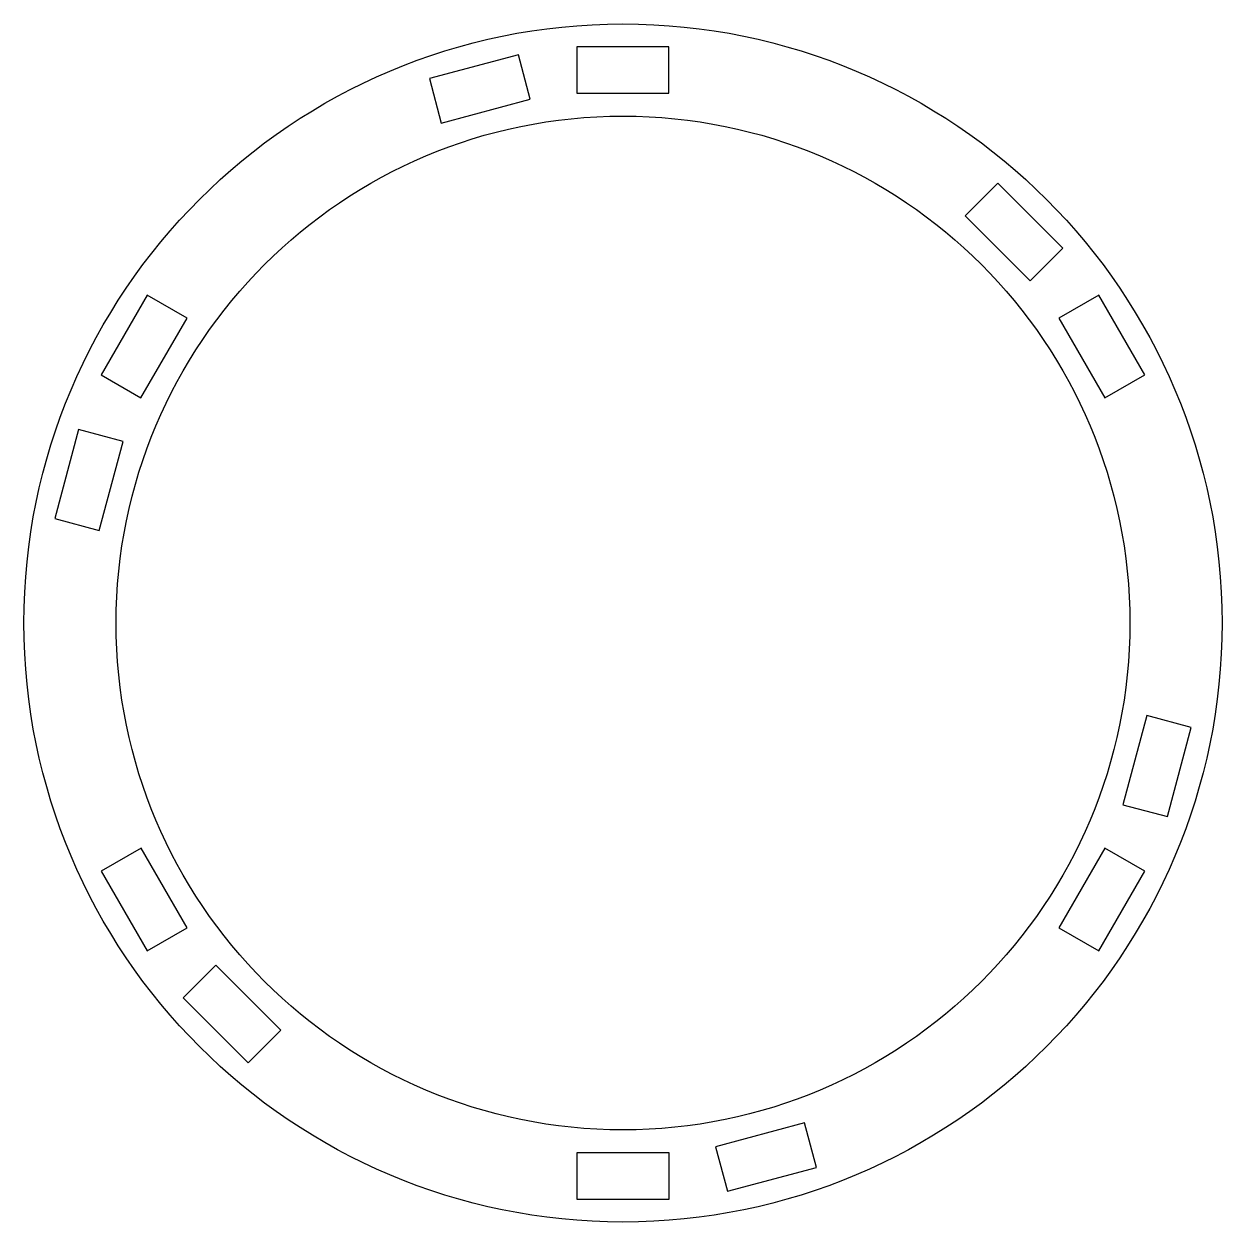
# Model space of a CAD drawing. Header units: centimetres. Extents: x 6.5 to 19.5, y 3.8 to 16.8.
import ezdxf

# ---------------------------------------------------------------- set-up
doc = ezdxf.new("R2010")
doc.units = ezdxf.units.CM
doc.layers.add('LED', color=2, linetype='Continuous')

# ---------------------------------------------------------------- blocks, each defined once
blk = doc.blocks.new('*U1')
at = {"layer": 'LED'}
for points in [[(0.334, -0.329), (1.3, -0.07), (1.171, 0.413), (0.205, 0.154)], [(-1.3, -0.413), (-0.3, -0.413), (-0.3, 0.087), (-1.3, 0.087)]]:
    blk.add_lwpolyline(points, close=True, dxfattribs=at)
blk = doc.blocks.new('*U2')
at = {"layer": 'LED', "color": 0, "linetype": 'ByBlock', "lineweight": -2, "transparency": 16777216}
for p, rotation in [((16.816, 16.813), 180), ((22.272, 14.588), 120), ((12.161, 13.201), 239.9999999999999), ((23.072, 8.75), 59.99999999999996), ((12.962, 7.364), 299.9999999999998)]:
    blk.add_blockref('*U1', p, dxfattribs=dict(at, rotation=rotation))
blk.add_blockref('*U1', (18.417, 5.138), dxfattribs=at)

msp = doc.modelspace()

# ---------------------------------------------------------------- linework, layer by layer
at = {"layer": 'LED'}
for radius in [6.5, 5.5]:
    msp.add_circle((13.038, 10.251), radius, dxfattribs=at)

# ---------------------------------------------------------------- block references
msp.add_blockref('*U2', (-4.579, -0.725), dxfattribs=at)

doc.saveas('drawing.dxf')
